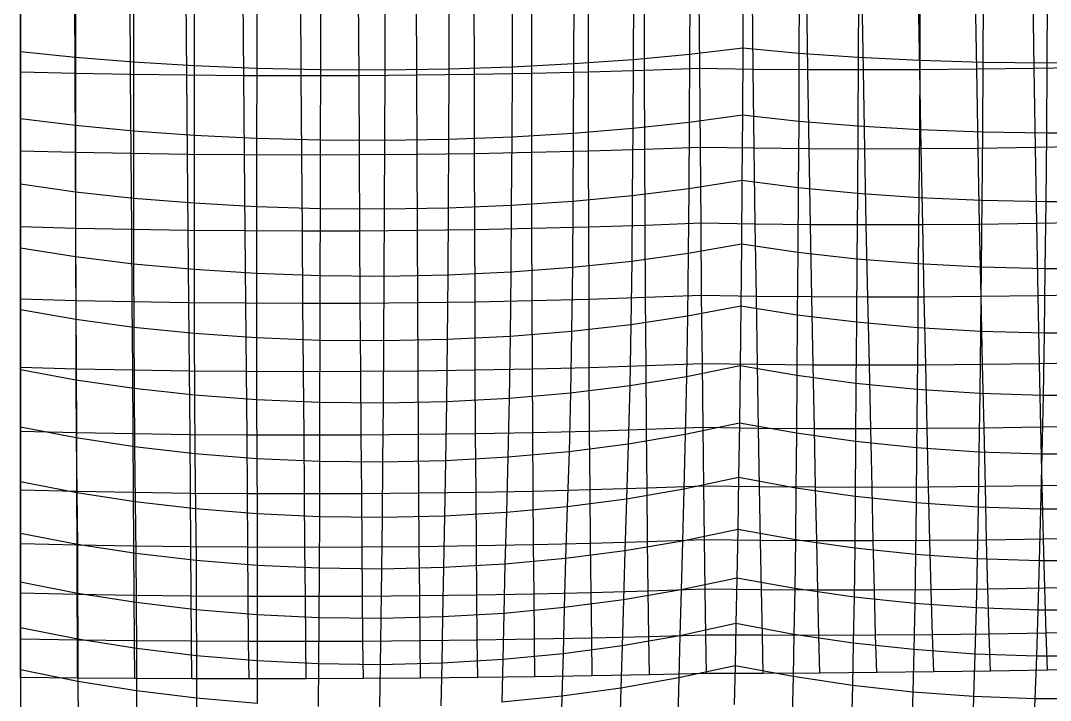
# Model space of a CAD drawing. Extents: x -429 to 429, y -1 to 209.
# Drawn here: x 0.01 to 37.22, y 11.72 to 36.26 of the extents above; entities that cross this region are included whole.
import ezdxf

# ---------------------------------------------------------------- set-up
doc = ezdxf.new("R2010")
doc.units = 0

msp = doc.modelspace()

# ---------------------------------------------------------------- linework, layer by layer
at = {"layer": 'default', "color": 5, "linetype": 'CONTINUOUS'}
for p, q in [((0.008, 37.6, -22.398), (0.008, 35.132, -22.011)), ((26.108, 37.727, -21.789), (26.099, 35.262, -21.403)), ((26.108, 37.727, -21.789), (26.099, 35.262, -21.403)), ((1.989, 37.432, -23.609), (1.991, 34.928, -23.209)), ((4.087, 37.294, -24.608), (4.089, 34.759, -24.196)), ((20.003, 37.255, -25.065), (19.992, 34.698, -24.644)), ((22.151, 37.382, -24.187), (22.139, 34.849, -23.775)), ((24.194, 37.541, -23.091), (24.182, 35.038, -22.691)), ((28.142, 37.58, -22.906), (28.134, 35.078, -22.506)), ((30.282, 37.463, -23.806), (30.274, 34.931, -23.395)), ((32.506, 37.379, -24.48), (32.497, 34.824, -24.059)), ((34.789, 37.328, -24.918), (34.778, 34.756, -24.491)), ((37.106, 37.312, -25.117), (37.092, 34.73, -24.686)), ((6.278, 37.188, -25.385), (6.279, 34.629, -24.963)), ((8.539, 37.115, -25.93), (8.538, 34.539, -25.502)), ((10.844, 37.075, -26.237), (10.841, 34.488, -25.805)), ((13.169, 37.069, -26.304), (13.163, 34.479, -25.87)), ((15.487, 37.098, -26.129), (15.479, 34.512, -25.697)), ((17.774, 37.16, -25.714), (17.764, 34.584, -25.286)), ((1.991, 34.928, -23.209), (0.008, 35.132, -22.011)), ((0.008, 35.132, -22.011), (0.008, 32.715, -21.555)), ((24.182, 35.038, -22.691), (22.139, 34.849, -23.775)), ((24.182, 35.038, -22.691), (24.168, 32.586, -22.221)), ((26.099, 35.262, -21.403), (24.182, 35.038, -22.691)), ((26.099, 35.262, -21.403), (26.087, 32.847, -20.948)), ((26.099, 35.262, -21.403), (26.087, 32.847, -20.948)), ((28.134, 35.078, -22.506), (26.099, 35.262, -21.403)), ((28.134, 35.078, -22.506), (28.123, 32.626, -22.036)), ((30.274, 34.931, -23.395), (28.134, 35.078, -22.506)), ((4.089, 34.759, -24.196), (1.991, 34.928, -23.209)), ((1.991, 34.928, -23.209), (1.992, 32.473, -22.738)), ((6.279, 34.629, -24.963), (4.089, 34.759, -24.196)), ((4.089, 34.759, -24.196), (4.09, 32.274, -23.713)), ((8.538, 34.539, -25.502), (6.279, 34.629, -24.963)), ((6.279, 34.629, -24.963), (6.279, 32.12, -24.47)), ((19.992, 34.698, -24.644), (17.764, 34.584, -25.286)), ((19.992, 34.698, -24.644), (19.978, 32.189, -24.151)), ((22.139, 34.849, -23.775), (19.992, 34.698, -24.644)), ((22.139, 34.849, -23.775), (22.124, 32.366, -23.293)), ((30.274, 34.931, -23.395), (30.263, 32.449, -22.912)), ((32.497, 34.824, -24.059), (30.274, 34.931, -23.395)), ((32.497, 34.824, -24.059), (32.484, 32.318, -23.566)), ((34.778, 34.756, -24.491), (32.497, 34.824, -24.059)), ((34.778, 34.756, -24.491), (34.762, 32.233, -23.991)), ((37.092, 34.73, -24.686), (34.778, 34.756, -24.491)), ((37.092, 34.73, -24.686), (37.074, 32.197, -24.182)), ((39.414, 34.744, -24.643), (37.092, 34.73, -24.686)), ((8.538, 34.539, -25.502), (8.537, 32.012, -25.001)), ((10.841, 34.488, -25.805), (8.538, 34.539, -25.502)), ((10.841, 34.488, -25.805), (10.837, 31.951, -25.3)), ((13.163, 34.479, -25.87), (10.841, 34.488, -25.805)), ((13.163, 34.479, -25.87), (13.157, 31.939, -25.364)), ((15.479, 34.512, -25.697), (13.163, 34.479, -25.87)), ((15.479, 34.512, -25.697), (15.47, 31.975, -25.192)), ((17.764, 34.584, -25.286), (15.479, 34.512, -25.697)), ((17.764, 34.584, -25.286), (17.752, 32.059, -24.786)), ((26.087, 32.847, -20.948), (24.168, 32.586, -22.221)), ((26.087, 32.847, -20.948), (26.072, 30.488, -20.426)), ((26.087, 32.847, -20.948), (26.072, 30.488, -20.426)), ((28.123, 32.626, -22.036), (26.087, 32.847, -20.948)), ((1.992, 32.473, -22.738), (0.008, 32.715, -21.555)), ((0.008, 32.715, -21.555), (0.008, 30.353, -21.032)), ((4.09, 32.274, -23.713), (1.992, 32.473, -22.738)), ((1.992, 32.473, -22.738), (1.993, 30.074, -22.198)), ((24.168, 32.586, -22.221), (22.124, 32.366, -23.293)), ((24.168, 32.586, -22.221), (24.151, 30.189, -21.683)), ((28.123, 32.626, -22.036), (28.108, 30.23, -21.498)), ((30.263, 32.449, -22.912), (28.123, 32.626, -22.036)), ((30.263, 32.449, -22.912), (30.247, 30.023, -22.361)), ((32.484, 32.318, -23.566), (30.263, 32.449, -22.912)), ((6.279, 32.12, -24.47), (4.09, 32.274, -23.713)), ((4.09, 32.274, -23.713), (4.091, 29.845, -23.16)), ((8.537, 32.012, -25.001), (6.279, 32.12, -24.47)), ((6.279, 32.12, -24.47), (6.279, 29.666, -23.906)), ((8.537, 32.012, -25.001), (8.534, 29.541, -24.429)), ((10.837, 31.951, -25.3), (8.537, 32.012, -25.001)), ((17.752, 32.059, -24.786), (15.47, 31.975, -25.192)), ((17.752, 32.059, -24.786), (17.737, 29.588, -24.215)), ((19.978, 32.189, -24.151), (17.752, 32.059, -24.786)), ((19.978, 32.189, -24.151), (19.961, 29.737, -23.587)), ((22.124, 32.366, -23.293), (19.978, 32.189, -24.151)), ((22.124, 32.366, -23.293), (22.107, 29.938, -22.741)), ((32.484, 32.318, -23.566), (32.466, 29.867, -23.004)), ((34.762, 32.233, -23.991), (32.484, 32.318, -23.566)), ((34.762, 32.233, -23.991), (34.742, 29.766, -23.421)), ((37.074, 32.197, -24.182), (34.762, 32.233, -23.991)), ((37.074, 32.197, -24.182), (37.05, 29.719, -23.608)), ((39.393, 32.209, -24.138), (37.074, 32.197, -24.182)), ((10.837, 31.951, -25.3), (10.831, 29.47, -24.723)), ((13.157, 31.939, -25.364), (10.837, 31.951, -25.3)), ((13.157, 31.939, -25.364), (13.148, 29.454, -24.786)), ((15.47, 31.975, -25.192), (13.157, 31.939, -25.364)), ((15.47, 31.975, -25.192), (15.458, 29.494, -24.615)), ((1.993, 30.074, -22.198), (0.008, 30.353, -21.032)), ((0.008, 30.353, -21.032), (0.008, 28.052, -20.444)), ((24.151, 30.189, -21.683), (22.107, 29.938, -22.741)), ((24.151, 30.189, -21.683), (24.133, 27.852, -21.082)), ((26.072, 30.488, -20.426), (24.151, 30.189, -21.683)), ((26.072, 30.488, -20.426), (26.053, 28.189, -19.839)), ((26.072, 30.488, -20.426), (26.053, 28.189, -19.839)), ((28.108, 30.23, -21.498), (26.072, 30.488, -20.426)), ((28.108, 30.23, -21.498), (28.088, 27.894, -20.897)), ((30.247, 30.023, -22.361), (28.108, 30.23, -21.498)), ((4.091, 29.845, -23.16), (1.993, 30.074, -22.198)), ((1.993, 30.074, -22.198), (1.993, 27.736, -21.596)), ((4.091, 29.845, -23.16), (4.09, 27.475, -22.546)), ((6.279, 29.666, -23.906), (4.091, 29.845, -23.16)), ((22.107, 29.938, -22.741), (19.961, 29.737, -23.587)), ((22.107, 29.938, -22.741), (22.089, 27.569, -22.127)), ((30.247, 30.023, -22.361), (30.226, 27.655, -21.748)), ((32.466, 29.867, -23.004), (30.247, 30.023, -22.361)), ((32.466, 29.867, -23.004), (32.443, 27.476, -22.382)), ((34.742, 29.766, -23.421), (32.466, 29.867, -23.004)), ((6.279, 29.666, -23.906), (6.276, 27.271, -23.282)), ((8.534, 29.541, -24.429), (6.279, 29.666, -23.906)), ((8.534, 29.541, -24.429), (8.528, 27.128, -23.799)), ((10.831, 29.47, -24.723), (8.534, 29.541, -24.429)), ((10.831, 29.47, -24.723), (10.824, 27.047, -24.089)), ((13.148, 29.454, -24.786), (10.831, 29.47, -24.723)), ((13.148, 29.454, -24.786), (13.137, 27.028, -24.15)), ((15.458, 29.494, -24.615), (13.148, 29.454, -24.786)), ((15.458, 29.494, -24.615), (15.445, 27.071, -23.981)), ((17.737, 29.588, -24.215), (15.458, 29.494, -24.615)), ((17.737, 29.588, -24.215), (17.722, 27.177, -23.585)), ((19.961, 29.737, -23.587), (17.737, 29.588, -24.215)), ((19.961, 29.737, -23.587), (19.945, 27.343, -22.965)), ((34.742, 29.766, -23.421), (34.716, 27.357, -22.792)), ((37.05, 29.719, -23.608), (34.742, 29.766, -23.421)), ((37.05, 29.719, -23.608), (37.022, 27.3, -22.975)), ((39.366, 29.728, -23.562), (37.05, 29.719, -23.608)), ((1.993, 27.736, -21.596), (0.008, 28.052, -20.444)), ((0.008, 28.052, -20.444), (0.008, 25.818, -19.796)), ((26.053, 28.189, -19.839), (24.133, 27.852, -21.082)), ((26.053, 28.189, -19.839), (26.032, 25.957, -19.192)), ((26.053, 28.189, -19.839), (26.032, 25.957, -19.192)), ((28.088, 27.894, -20.897), (26.053, 28.189, -19.839)), ((4.09, 27.475, -22.546), (1.993, 27.736, -21.596)), ((1.993, 27.736, -21.596), (2.001, 25.473, -20.905)), ((22.089, 27.569, -22.127), (19.945, 27.343, -22.965)), ((22.089, 27.569, -22.127), (22.053, 25.283, -21.402)), ((24.133, 27.852, -21.082), (22.089, 27.569, -22.127)), ((24.133, 27.852, -21.082), (24.101, 25.591, -20.392)), ((28.088, 27.894, -20.897), (28.073, 25.633, -20.207)), ((30.226, 27.655, -21.748), (28.088, 27.894, -20.897)), ((30.226, 27.655, -21.748), (30.212, 25.371, -21.022)), ((32.443, 27.476, -22.382), (30.226, 27.655, -21.748)), ((6.276, 27.271, -23.282), (4.09, 27.475, -22.546)), ((4.09, 27.475, -22.546), (4.1, 25.187, -21.819)), ((8.528, 27.128, -23.799), (6.276, 27.271, -23.282)), ((6.276, 27.271, -23.282), (6.284, 24.965, -22.527)), ((17.722, 27.177, -23.585), (15.445, 27.071, -23.981)), ((17.722, 27.177, -23.585), (17.692, 24.858, -22.809)), ((19.945, 27.343, -22.965), (17.722, 27.177, -23.585)), ((19.945, 27.343, -22.965), (19.909, 25.038, -22.211)), ((32.443, 27.476, -22.382), (32.425, 25.173, -21.628)), ((34.716, 27.357, -22.792), (32.443, 27.476, -22.382)), ((34.716, 27.357, -22.792), (34.692, 25.041, -22.018)), ((37.022, 27.3, -22.975), (34.716, 27.357, -22.792)), ((37.022, 27.3, -22.975), (36.989, 24.976, -22.188)), ((39.336, 27.306, -22.928), (37.022, 27.3, -22.975)), ((10.824, 27.047, -24.089), (8.528, 27.128, -23.799)), ((8.528, 27.128, -23.799), (8.531, 24.809, -23.022)), ((10.824, 27.047, -24.089), (10.818, 24.719, -23.3)), ((13.137, 27.028, -24.15), (10.824, 27.047, -24.089)), ((13.137, 27.028, -24.15), (13.123, 24.697, -23.357)), ((15.445, 27.071, -23.981), (13.137, 27.028, -24.15)), ((15.445, 27.071, -23.981), (15.422, 24.744, -23.193)), ((2.001, 25.473, -20.905), (0.008, 25.818, -19.796)), ((0.008, 25.818, -19.796), (0.008, 23.66, -19.091)), ((26.032, 25.957, -19.192), (24.101, 25.591, -20.392)), ((26.032, 25.957, -19.192), (26.008, 23.801, -18.488)), ((26.032, 25.957, -19.192), (26.008, 23.801, -18.488)), ((28.073, 25.633, -20.207), (26.032, 25.957, -19.192)), ((4.1, 25.187, -21.819), (2.001, 25.473, -20.905)), ((2.001, 25.473, -20.905), (2.008, 23.286, -20.161)), ((24.101, 25.591, -20.392), (22.053, 25.283, -21.402)), ((24.101, 25.591, -20.392), (24.068, 23.406, -19.65)), ((28.073, 25.633, -20.207), (28.054, 23.45, -19.464)), ((30.212, 25.371, -21.022), (28.073, 25.633, -20.207)), ((30.212, 25.371, -21.022), (30.193, 23.164, -20.245)), ((32.425, 25.173, -21.628), (30.212, 25.371, -21.022)), ((6.284, 24.965, -22.527), (4.1, 25.187, -21.819)), ((4.1, 25.187, -21.819), (4.109, 22.978, -21.041)), ((8.531, 24.809, -23.022), (6.284, 24.965, -22.527)), ((6.284, 24.965, -22.527), (6.29, 22.738, -21.722)), ((19.909, 25.038, -22.211), (17.692, 24.858, -22.809)), ((19.909, 25.038, -22.211), (19.874, 22.811, -21.407)), ((22.053, 25.283, -21.402), (19.909, 25.038, -22.211)), ((22.053, 25.283, -21.402), (22.017, 23.075, -20.626)), ((32.425, 25.173, -21.628), (32.403, 22.949, -20.824)), ((34.692, 25.041, -22.018), (32.425, 25.173, -21.628)), ((34.692, 25.041, -22.018), (34.663, 22.804, -21.195)), ((36.989, 24.976, -22.188), (34.692, 25.041, -22.018)), ((36.989, 24.976, -22.188), (36.952, 22.732, -21.354)), ((39.294, 24.98, -22.138), (36.989, 24.976, -22.188)), ((10.818, 24.719, -23.3), (8.531, 24.809, -23.022)), ((8.531, 24.809, -23.022), (8.531, 22.568, -22.197)), ((10.818, 24.719, -23.3), (10.811, 22.471, -22.463)), ((13.123, 24.697, -23.357), (10.818, 24.719, -23.3)), ((13.123, 24.697, -23.357), (13.108, 22.447, -22.516)), ((15.422, 24.744, -23.193), (13.123, 24.697, -23.357)), ((15.422, 24.744, -23.193), (15.398, 22.496, -22.357)), ((17.692, 24.858, -22.809), (15.422, 24.744, -23.193)), ((17.692, 24.858, -22.809), (17.661, 22.618, -21.986)), ((2.008, 23.286, -20.161), (0.008, 23.66, -19.091)), ((0.008, 23.66, -19.091), (0.008, 21.589, -18.338)), ((26.008, 23.801, -18.488), (24.068, 23.406, -19.65)), ((26.008, 23.801, -18.488), (25.982, 21.732, -17.737)), ((26.008, 23.801, -18.488), (25.982, 21.732, -17.737)), ((28.054, 23.45, -19.464), (26.008, 23.801, -18.488)), ((28.054, 23.45, -19.464), (28.038, 21.363, -18.649)), ((30.193, 23.164, -20.245), (28.054, 23.45, -19.464)), ((4.109, 22.978, -21.041), (2.008, 23.286, -20.161)), ((2.008, 23.286, -20.161), (2.021, 21.197, -19.345)), ((22.017, 23.075, -20.626), (19.874, 22.811, -21.407)), ((22.017, 23.075, -20.626), (21.967, 20.972, -19.758)), ((24.068, 23.406, -19.65), (22.017, 23.075, -20.626)), ((24.068, 23.406, -19.65), (24.025, 21.318, -18.836)), ((30.193, 23.164, -20.245), (30.179, 21.063, -19.377)), ((32.403, 22.949, -20.824), (30.193, 23.164, -20.245)), ((6.29, 22.738, -21.722), (4.109, 22.978, -21.041)), ((4.109, 22.978, -21.041), (4.127, 20.874, -20.172)), ((8.531, 22.568, -22.197), (6.29, 22.738, -21.722)), ((6.29, 22.738, -21.722), (6.305, 20.622, -20.81)), ((19.874, 22.811, -21.407), (17.661, 22.618, -21.986)), ((19.874, 22.811, -21.407), (19.825, 20.697, -20.497)), ((32.403, 22.949, -20.824), (32.384, 20.836, -19.913)), ((34.663, 22.804, -21.195), (32.403, 22.949, -20.824)), ((34.663, 22.804, -21.195), (34.635, 20.684, -20.253)), ((36.952, 22.732, -21.354), (34.663, 22.804, -21.195)), ((36.952, 22.732, -21.354), (36.911, 20.607, -20.395)), ((39.248, 22.733, -21.301), (36.952, 22.732, -21.354)), ((10.811, 22.471, -22.463), (8.531, 22.568, -22.197)), ((8.531, 22.568, -22.197), (8.538, 20.445, -21.254)), ((10.811, 22.471, -22.463), (10.806, 20.343, -21.501)), ((13.108, 22.447, -22.516), (10.811, 22.471, -22.463)), ((13.108, 22.447, -22.516), (13.089, 20.317, -21.549)), ((15.398, 22.496, -22.357), (13.108, 22.447, -22.516)), ((15.398, 22.496, -22.357), (15.366, 20.368, -21.396)), ((17.661, 22.618, -21.986), (15.398, 22.496, -22.357)), ((17.661, 22.618, -21.986), (17.618, 20.495, -21.044)), ((2.021, 21.197, -19.345), (0.008, 21.589, -18.338)), ((0.008, 21.589, -18.338), (0.008, 19.616, -17.543)), ((25.982, 21.732, -17.737), (24.025, 21.318, -18.836)), ((25.982, 21.732, -17.737), (25.953, 19.761, -16.943)), ((25.982, 21.732, -17.737), (25.953, 19.761, -16.943)), ((28.038, 21.363, -18.649), (25.982, 21.732, -17.737)), ((24.025, 21.318, -18.836), (21.967, 20.972, -19.758)), ((24.025, 21.318, -18.836), (23.973, 19.34, -17.958)), ((28.038, 21.363, -18.649), (28.025, 19.385, -17.77)), ((30.179, 21.063, -19.377), (28.038, 21.363, -18.649)), ((4.127, 20.874, -20.172), (2.021, 21.197, -19.345)), ((2.021, 21.197, -19.345), (2.04, 19.217, -18.465)), ((6.305, 20.622, -20.81), (4.127, 20.874, -20.172)), ((4.127, 20.874, -20.172), (4.152, 18.889, -19.219)), ((21.967, 20.972, -19.758), (19.825, 20.697, -20.497)), ((21.967, 20.972, -19.758), (21.905, 18.988, -18.808)), ((30.179, 21.063, -19.377), (30.169, 19.081, -18.425)), ((32.384, 20.836, -19.913), (30.179, 21.063, -19.377)), ((8.538, 20.445, -21.254), (6.305, 20.622, -20.81)), ((6.305, 20.622, -20.81), (6.328, 18.634, -19.799)), ((17.618, 20.495, -21.044), (15.366, 20.368, -21.396)), ((17.618, 20.495, -21.044), (17.565, 18.505, -19.994)), ((19.825, 20.697, -20.497), (17.618, 20.495, -21.044)), ((19.825, 20.697, -20.497), (19.763, 18.709, -19.489)), ((32.384, 20.836, -19.913), (32.368, 18.851, -18.904)), ((34.635, 20.684, -20.253), (32.384, 20.836, -19.913)), ((34.635, 20.684, -20.253), (34.606, 18.697, -19.203)), ((36.911, 20.607, -20.395), (34.635, 20.684, -20.253)), ((36.911, 20.607, -20.395), (36.865, 18.619, -19.32)), ((39.193, 20.607, -20.336), (36.911, 20.607, -20.395)), ((10.806, 20.343, -21.501), (8.538, 20.445, -21.254)), ((8.538, 20.445, -21.254), (8.55, 18.454, -20.202)), ((10.806, 20.343, -21.501), (10.803, 18.351, -20.424)), ((13.089, 20.317, -21.549), (10.806, 20.343, -21.501)), ((13.089, 20.317, -21.549), (13.067, 18.325, -20.463)), ((15.366, 20.368, -21.396), (13.089, 20.317, -21.549)), ((15.366, 20.368, -21.396), (15.327, 18.376, -20.319)), ((25.953, 19.761, -16.943), (23.973, 19.34, -17.958)), ((25.953, 19.761, -16.943), (25.922, 17.894, -16.113)), ((25.953, 19.761, -16.943), (25.922, 17.894, -16.113)), ((28.025, 19.385, -17.77), (25.953, 19.761, -16.943)), ((2.04, 19.217, -18.465), (0.008, 19.616, -17.543)), ((0.008, 19.616, -17.543), (0.008, 17.748, -16.711)), ((28.025, 19.385, -17.77), (28.008, 17.52, -16.849)), ((30.169, 19.081, -18.425), (28.025, 19.385, -17.77)), ((4.152, 18.889, -19.219), (2.04, 19.217, -18.465)), ((2.04, 19.217, -18.465), (2.059, 17.35, -17.543)), ((21.905, 18.988, -18.808), (19.763, 18.709, -19.489)), ((21.905, 18.988, -18.808), (21.84, 17.122, -17.814)), ((23.973, 19.34, -17.958), (21.905, 18.988, -18.808)), ((23.973, 19.34, -17.958), (23.919, 17.473, -17.038)), ((30.169, 19.081, -18.425), (30.155, 17.217, -17.428)), ((32.368, 18.851, -18.904), (30.169, 19.081, -18.425)), ((6.328, 18.634, -19.799), (4.152, 18.889, -19.219)), ((4.152, 18.889, -19.219), (4.177, 17.023, -18.221)), ((8.55, 18.454, -20.202), (6.328, 18.634, -19.799)), ((6.328, 18.634, -19.799), (6.349, 16.769, -18.742)), ((19.763, 18.709, -19.489), (17.565, 18.505, -19.994)), ((19.763, 18.709, -19.489), (19.699, 16.844, -18.434)), ((32.368, 18.851, -18.904), (32.348, 16.989, -17.848)), ((34.606, 18.697, -19.203), (32.368, 18.851, -18.904)), ((34.606, 18.697, -19.203), (34.573, 16.836, -18.104)), ((36.865, 18.619, -19.32), (34.606, 18.697, -19.203)), ((36.865, 18.619, -19.32), (36.815, 16.759, -18.196)), ((39.129, 18.619, -19.254), (36.865, 18.619, -19.32)), ((10.803, 18.351, -20.424), (8.55, 18.454, -20.202)), ((8.55, 18.454, -20.202), (8.56, 16.59, -19.101)), ((10.803, 18.351, -20.424), (10.797, 16.488, -19.297)), ((13.067, 18.325, -20.463), (10.803, 18.351, -20.424)), ((13.067, 18.325, -20.463), (13.044, 16.462, -19.328)), ((15.327, 18.376, -20.319), (13.067, 18.325, -20.463)), ((15.327, 18.376, -20.319), (15.286, 16.513, -19.193)), ((17.565, 18.505, -19.994), (15.327, 18.376, -20.319)), ((17.565, 18.505, -19.994), (17.509, 16.641, -18.895)), ((25.922, 17.894, -16.113), (23.919, 17.473, -17.038)), ((25.922, 17.894, -16.113), (25.89, 16.136, -15.256)), ((25.922, 17.894, -16.113), (25.89, 16.136, -15.256)), ((28.008, 17.52, -16.849), (25.922, 17.894, -16.113)), ((2.059, 17.35, -17.543), (0.008, 17.748, -16.711)), ((0.008, 17.748, -16.711), (0.008, 15.988, -15.853)), ((28.008, 17.52, -16.849), (27.982, 15.755, -15.933)), ((30.155, 17.217, -17.428), (28.008, 17.52, -16.849)), ((4.177, 17.023, -18.221), (2.059, 17.35, -17.543)), ((2.059, 17.35, -17.543), (2.067, 15.582, -16.625)), ((21.84, 17.122, -17.814), (19.699, 16.844, -18.434)), ((21.84, 17.122, -17.814), (21.791, 15.35, -16.848)), ((23.919, 17.473, -17.038), (21.84, 17.122, -17.814)), ((23.919, 17.473, -17.038), (23.875, 15.707, -16.123)), ((30.155, 17.217, -17.428), (30.128, 15.447, -16.463)), ((32.348, 16.989, -17.848), (30.155, 17.217, -17.428)), ((6.349, 16.769, -18.742), (4.177, 17.023, -18.221)), ((4.177, 17.023, -18.221), (4.188, 15.25, -17.254)), ((8.56, 16.59, -19.101), (6.349, 16.769, -18.742)), ((6.349, 16.769, -18.742), (6.356, 14.992, -17.736)), ((19.699, 16.844, -18.434), (17.509, 16.641, -18.895)), ((19.699, 16.844, -18.434), (19.651, 15.068, -17.429)), ((32.348, 16.989, -17.848), (32.316, 15.214, -16.843)), ((34.573, 16.836, -18.104), (32.348, 16.989, -17.848)), ((34.573, 16.836, -18.104), (34.532, 15.058, -17.072)), ((36.815, 16.759, -18.196), (34.573, 16.836, -18.104)), ((36.815, 16.759, -18.196), (36.763, 14.98, -17.148)), ((39.06, 16.76, -18.123), (36.815, 16.759, -18.196)), ((10.797, 16.488, -19.297), (8.56, 16.59, -19.101)), ((8.56, 16.59, -19.101), (8.56, 14.81, -18.067)), ((10.797, 16.488, -19.297), (10.786, 14.706, -18.246)), ((13.044, 16.462, -19.328), (10.797, 16.488, -19.297)), ((13.044, 16.462, -19.328), (13.022, 14.679, -18.271)), ((15.286, 16.513, -19.193), (13.044, 16.462, -19.328)), ((15.286, 16.513, -19.193), (15.253, 14.731, -18.143)), ((17.509, 16.641, -18.895), (15.286, 16.513, -19.193)), ((17.509, 16.641, -18.895), (17.467, 14.861, -17.861)), ((25.89, 16.136, -15.256), (23.875, 15.707, -16.123)), ((25.89, 16.136, -15.256), (25.857, 14.493, -14.384)), ((25.89, 16.136, -15.256), (25.857, 14.493, -14.384)), ((27.982, 15.755, -15.933), (25.89, 16.136, -15.256)), ((2.067, 15.582, -16.625), (0.008, 15.988, -15.853)), ((0.008, 15.988, -15.853), (0.008, 14.344, -14.979)), ((23.875, 15.707, -16.123), (21.791, 15.35, -16.848)), ((23.875, 15.707, -16.123), (23.833, 14.055, -15.203)), ((27.982, 15.755, -15.933), (27.952, 14.103, -15.012)), ((30.128, 15.447, -16.463), (27.982, 15.755, -15.933)), ((4.188, 15.25, -17.254), (2.067, 15.582, -16.625)), ((2.067, 15.582, -16.625), (2.073, 13.93, -15.704)), ((21.791, 15.35, -16.848), (19.651, 15.068, -17.429)), ((21.791, 15.35, -16.848), (21.746, 13.691, -15.888)), ((30.128, 15.447, -16.463), (30.097, 13.789, -15.503)), ((32.316, 15.214, -16.843), (30.128, 15.447, -16.463)), ((6.356, 14.992, -17.736), (4.188, 15.25, -17.254)), ((4.188, 15.25, -17.254), (4.193, 13.59, -16.292)), ((8.56, 14.81, -18.067), (6.356, 14.992, -17.736)), ((6.356, 14.992, -17.736), (6.358, 13.327, -16.742)), ((19.651, 15.068, -17.429), (17.467, 14.861, -17.861)), ((19.651, 15.068, -17.429), (19.608, 13.403, -16.437)), ((32.316, 15.214, -16.843), (32.28, 13.552, -15.852)), ((34.532, 15.058, -17.072), (32.316, 15.214, -16.843)), ((34.532, 15.058, -17.072), (34.488, 13.393, -16.058)), ((36.763, 14.98, -17.148), (34.532, 15.058, -17.072)), ((36.763, 14.98, -17.148), (36.71, 13.313, -16.121)), ((38.997, 14.98, -17.07), (36.763, 14.98, -17.148)), ((8.56, 14.81, -18.067), (8.556, 13.142, -17.05)), ((10.786, 14.706, -18.246), (8.56, 14.81, -18.067)), ((10.786, 14.706, -18.246), (10.774, 13.035, -17.215)), ((13.022, 14.679, -18.271), (10.786, 14.706, -18.246)), ((13.022, 14.679, -18.271), (13, 13.008, -17.236)), ((15.253, 14.731, -18.143), (13.022, 14.679, -18.271)), ((15.253, 14.731, -18.143), (15.223, 13.061, -17.113)), ((17.467, 14.861, -17.861), (15.253, 14.731, -18.143)), ((17.467, 14.861, -17.861), (17.429, 13.193, -16.846)), ((2.073, 13.93, -15.704), (0.008, 14.344, -14.979)), ((0.008, 14.344, -14.979), (0.008, 12.819, -14.103)), ((25.857, 14.493, -14.384), (23.833, 14.055, -15.203)), ((25.857, 14.493, -14.384), (25.823, 12.97, -13.51)), ((25.857, 14.493, -14.384), (25.823, 12.97, -13.51)), ((27.952, 14.103, -15.012), (25.857, 14.493, -14.384)), ((4.193, 13.59, -16.292), (2.073, 13.93, -15.704)), ((2.073, 13.93, -15.704), (2.078, 12.401, -14.779)), ((23.833, 14.055, -15.203), (21.746, 13.691, -15.888)), ((23.833, 14.055, -15.203), (23.791, 12.528, -14.28)), ((27.952, 14.103, -15.012), (27.922, 12.577, -14.09)), ((30.097, 13.789, -15.503), (27.952, 14.103, -15.012)), ((30.097, 13.789, -15.503), (30.065, 12.26, -14.539)), ((32.28, 13.552, -15.852), (30.097, 13.789, -15.503)), ((6.358, 13.327, -16.742), (4.193, 13.59, -16.292)), ((4.193, 13.59, -16.292), (4.199, 12.059, -15.327)), ((19.608, 13.403, -16.437), (17.429, 13.193, -16.846)), ((19.608, 13.403, -16.437), (19.565, 11.871, -15.442)), ((21.746, 13.691, -15.888), (19.608, 13.403, -16.437)), ((21.746, 13.691, -15.888), (21.701, 12.161, -14.925)), ((32.28, 13.552, -15.852), (32.243, 12.021, -14.857)), ((34.488, 13.393, -16.058), (32.28, 13.552, -15.852)), ((8.556, 13.142, -17.05), (6.358, 13.327, -16.742)), ((6.358, 13.327, -16.742), (6.361, 11.794, -15.745)), ((8.556, 13.142, -17.05), (8.552, 11.607, -16.03)), ((10.774, 13.035, -17.215), (8.556, 13.142, -17.05)), ((10.774, 13.035, -17.215), (10.761, 11.5, -16.181)), ((13, 13.008, -17.236), (10.774, 13.035, -17.215)), ((15.223, 13.061, -17.113), (13, 13.008, -17.236)), ((15.223, 13.061, -17.113), (15.192, 11.526, -16.08)), ((17.429, 13.193, -16.846), (15.223, 13.061, -17.113)), ((17.429, 13.193, -16.846), (17.391, 11.659, -15.827)), ((34.488, 13.393, -16.058), (34.443, 11.861, -15.041)), ((36.71, 13.313, -16.121), (34.488, 13.393, -16.058)), ((36.71, 13.313, -16.121), (36.657, 11.78, -15.09)), ((38.934, 13.312, -16.039), (36.71, 13.313, -16.121)), ((2.078, 12.401, -14.779), (0.008, 12.819, -14.103)), ((0.008, 12.819, -14.103), (0.008, 11.416, -13.239)), ((13, 13.008, -17.236), (12.979, 11.473, -16.198)), ((25.823, 12.97, -13.51), (23.791, 12.528, -14.28)), ((25.823, 12.97, -13.51), (25.79, 11.568, -12.647)), ((25.823, 12.97, -13.51), (25.79, 11.568, -12.647)), ((27.922, 12.577, -14.09), (25.823, 12.97, -13.51)), ((4.199, 12.059, -15.327), (2.078, 12.401, -14.779)), ((2.078, 12.401, -14.779), (2.083, 10.997, -13.87)), ((23.791, 12.528, -14.28), (21.701, 12.161, -14.925)), ((23.791, 12.528, -14.28), (23.75, 11.125, -13.373)), ((27.922, 12.577, -14.09), (27.89, 11.174, -13.182)), ((30.065, 12.26, -14.539), (27.922, 12.577, -14.09)), ((6.361, 11.794, -15.745), (4.199, 12.059, -15.327)), ((4.199, 12.059, -15.327), (4.204, 10.654, -14.381)), ((21.701, 12.161, -14.925), (19.565, 11.871, -15.442)), ((21.701, 12.161, -14.925), (21.658, 10.756, -13.981)), ((30.065, 12.26, -14.539), (30.032, 10.857, -13.595)), ((32.243, 12.021, -14.857), (30.065, 12.26, -14.539)), ((32.243, 12.021, -14.857), (32.204, 10.617, -13.884)), ((34.443, 11.861, -15.041), (32.243, 12.021, -14.857)), ((8.552, 11.607, -16.03), (6.361, 11.794, -15.745)), ((6.361, 11.794, -15.745), (6.362, 10.388, -14.77)), ((19.565, 11.871, -15.442), (17.391, 11.659, -15.827)), ((19.565, 11.871, -15.442), (19.523, 10.465, -14.468)), ((34.443, 11.861, -15.041), (34.398, 10.457, -14.047)), ((36.657, 11.78, -15.09), (34.443, 11.861, -15.041)), ((36.657, 11.78, -15.09), (36.603, 10.376, -14.084)), ((38.871, 11.78, -15.004), (36.657, 11.78, -15.09))]:
    msp.add_line(p, q, dxfattribs=at)
at = {"layer": 'default', "color": 3, "linetype": 'CONTINUOUS'}
for p, q in [((0.008, 34.402, 13.055), (0.008, 37.345, 13.29)), ((1.976, 34.354, 13.754), (1.963, 37.303, 14.042)), ((3.981, 34.317, 14.338), (3.96, 37.271, 14.669)), ((6.017, 34.291, 14.804), (5.993, 37.248, 15.17)), ((8.076, 34.275, 15.151), (8.053, 37.235, 15.543)), ((10.151, 34.27, 15.379), (10.132, 37.231, 15.785)), ((12.236, 34.275, 15.485), (12.222, 37.237, 15.897)), ((14.324, 34.291, 15.47), (14.315, 37.252, 15.877)), ((16.406, 34.318, 15.334), (16.402, 37.277, 15.726)), ((18.477, 34.355, 15.078), (18.475, 37.311, 15.445)), ((20.529, 34.402, 14.701), (20.526, 37.354, 15.033)), ((22.556, 34.46, 14.207), (22.547, 37.407, 14.494)), ((24.549, 34.528, 13.595), (24.529, 37.468, 13.829)), ((24.549, 34.528, 13.595), (24.529, 37.468, 13.829)), ((26.48, 34.502, 14.378), (26.444, 37.447, 14.664)), ((28.452, 34.486, 15.047), (28.407, 37.436, 15.377)), ((30.46, 34.481, 15.602), (30.41, 37.434, 15.966)), ((32.497, 34.487, 16.038), (32.447, 37.442, 16.428)), ((34.556, 34.504, 16.356), (34.509, 37.46, 16.761)), ((36.63, 34.532, 16.554), (36.587, 37.488, 16.964)), ((1.976, 34.354, 13.754), (0.008, 34.402, 13.055)), ((0.008, 31.554, 12.782), (0.008, 34.402, 13.055)), ((3.981, 34.317, 14.338), (1.976, 34.354, 13.754)), ((1.99, 31.502, 13.423), (1.976, 34.354, 13.754)), ((6.017, 34.291, 14.804), (3.981, 34.317, 14.338)), ((4.003, 31.462, 13.958), (3.981, 34.317, 14.338)), ((8.076, 34.275, 15.151), (6.017, 34.291, 14.804)), ((6.041, 31.432, 14.387), (6.017, 34.291, 14.804)), ((10.151, 34.27, 15.379), (8.076, 34.275, 15.151)), ((8.099, 31.415, 14.707), (8.076, 34.275, 15.151)), ((12.236, 34.275, 15.485), (10.151, 34.27, 15.379)), ((10.171, 31.408, 14.917), (10.151, 34.27, 15.379)), ((14.324, 34.291, 15.47), (12.236, 34.275, 15.485)), ((12.251, 31.413, 15.018), (12.236, 34.275, 15.485)), ((16.406, 34.318, 15.334), (14.324, 34.291, 15.47)), ((14.333, 31.43, 15.009), (14.324, 34.291, 15.47)), ((18.477, 34.355, 15.078), (16.406, 34.318, 15.334)), ((16.412, 31.458, 14.89), (16.406, 34.318, 15.334)), ((20.529, 34.402, 14.701), (18.477, 34.355, 15.078)), ((18.48, 31.498, 14.66), (18.477, 34.355, 15.078)), ((22.556, 34.46, 14.207), (20.529, 34.402, 14.701)), ((20.534, 31.548, 14.322), (20.529, 34.402, 14.701)), ((24.549, 34.528, 13.595), (22.556, 34.46, 14.207)), ((22.566, 31.61, 13.875), (22.556, 34.46, 14.207)), ((24.571, 31.683, 13.322), (24.549, 34.528, 13.595)), ((26.48, 34.502, 14.378), (24.549, 34.528, 13.595)), ((24.571, 31.683, 13.322), (24.549, 34.528, 13.595)), ((28.452, 34.486, 15.047), (26.48, 34.502, 14.378)), ((26.518, 31.653, 14.048), (26.48, 34.502, 14.378)), ((30.46, 34.481, 15.602), (28.452, 34.486, 15.047)), ((28.5, 31.634, 14.67), (28.452, 34.486, 15.047)), ((32.497, 34.487, 16.038), (30.46, 34.481, 15.602)), ((30.513, 31.627, 15.187), (30.46, 34.481, 15.602)), ((34.556, 34.504, 16.356), (32.497, 34.487, 16.038)), ((32.55, 31.632, 15.596), (32.497, 34.487, 16.038)), ((36.63, 34.532, 16.554), (34.556, 34.504, 16.356)), ((34.606, 31.648, 15.898), (34.556, 34.504, 16.356)), ((38.711, 34.57, 16.631), (36.63, 34.532, 16.554)), ((36.675, 31.676, 16.09), (36.63, 34.532, 16.554)), ((24.571, 31.683, 13.322), (22.566, 31.61, 13.875)), ((24.594, 28.947, 13.013), (24.571, 31.683, 13.322)), ((26.518, 31.653, 14.048), (24.571, 31.683, 13.322)), ((24.594, 28.947, 13.013), (24.571, 31.683, 13.322)), ((28.5, 31.634, 14.67), (26.518, 31.653, 14.048)), ((26.556, 28.915, 13.681), (26.518, 31.653, 14.048)), ((30.513, 31.627, 15.187), (28.5, 31.634, 14.67)), ((28.548, 28.894, 14.254), (28.5, 31.634, 14.67)), ((32.55, 31.632, 15.596), (30.513, 31.627, 15.187)), ((34.606, 31.648, 15.898), (32.55, 31.632, 15.596)), ((32.604, 28.89, 15.114), (32.55, 31.632, 15.596)), ((36.675, 31.676, 16.09), (34.606, 31.648, 15.898)), ((34.657, 28.906, 15.398), (34.606, 31.648, 15.898)), ((38.751, 31.715, 16.172), (36.675, 31.676, 16.09)), ((36.722, 28.934, 15.585), (36.675, 31.676, 16.09)), ((1.99, 31.502, 13.423), (0.008, 31.554, 12.782)), ((0.008, 28.815, 12.472), (0.008, 31.554, 12.782)), ((4.003, 31.462, 13.958), (1.99, 31.502, 13.423)), ((2.003, 28.761, 13.054), (1.99, 31.502, 13.423)), ((6.041, 31.432, 14.387), (4.003, 31.462, 13.958)), ((4.023, 28.718, 13.54), (4.003, 31.462, 13.958)), ((8.099, 31.415, 14.707), (6.041, 31.432, 14.387)), ((6.065, 28.687, 13.93), (6.041, 31.432, 14.387)), ((10.171, 31.408, 14.917), (8.099, 31.415, 14.707)), ((8.122, 28.668, 14.222), (8.099, 31.415, 14.707)), ((12.251, 31.413, 15.018), (10.171, 31.408, 14.917)), ((10.191, 28.661, 14.416), (10.171, 31.408, 14.917)), ((14.333, 31.43, 15.009), (12.251, 31.413, 15.018)), ((12.266, 28.666, 14.511), (12.251, 31.413, 15.018)), ((16.412, 31.458, 14.89), (14.333, 31.43, 15.009)), ((14.344, 28.683, 14.507), (14.333, 31.43, 15.009)), ((18.48, 31.498, 14.66), (16.412, 31.458, 14.89)), ((16.419, 28.712, 14.405), (16.412, 31.458, 14.89)), ((20.534, 31.548, 14.322), (18.48, 31.498, 14.66)), ((18.486, 28.753, 14.203), (18.48, 31.498, 14.66)), ((22.566, 31.61, 13.875), (20.534, 31.548, 14.322)), ((20.54, 28.806, 13.904), (20.534, 31.548, 14.322)), ((22.578, 28.871, 13.507), (22.566, 31.61, 13.875)), ((30.566, 28.886, 14.732), (30.513, 31.627, 15.187)), ((2.003, 28.761, 13.054), (0.008, 28.815, 12.472)), ((0.008, 26.204, 12.131), (0.008, 28.815, 12.472)), ((4.023, 28.718, 13.54), (2.003, 28.761, 13.054)), ((2.016, 26.149, 12.647), (2.003, 28.761, 13.054)), ((6.065, 28.687, 13.93), (4.023, 28.718, 13.54)), ((4.044, 26.106, 13.079), (4.023, 28.718, 13.54)), ((8.122, 28.668, 14.222), (6.065, 28.687, 13.93)), ((6.088, 26.075, 13.426), (6.065, 28.687, 13.93)), ((10.191, 28.661, 14.416), (8.122, 28.668, 14.222)), ((8.145, 26.056, 13.687), (8.122, 28.668, 14.222)), ((12.266, 28.666, 14.511), (10.191, 28.661, 14.416)), ((10.211, 26.049, 13.862), (10.191, 28.661, 14.416)), ((14.344, 28.683, 14.507), (12.266, 28.666, 14.511)), ((12.283, 26.054, 13.951), (12.266, 28.666, 14.511)), ((16.419, 28.712, 14.405), (14.344, 28.683, 14.507)), ((14.356, 26.071, 13.954), (14.344, 28.683, 14.507)), ((18.486, 28.753, 14.203), (16.419, 28.712, 14.405)), ((16.427, 26.101, 13.869), (16.419, 28.712, 14.405)), ((20.54, 28.806, 13.904), (18.486, 28.753, 14.203)), ((18.492, 26.142, 13.699), (18.486, 28.753, 14.203)), ((22.578, 28.871, 13.507), (20.54, 28.806, 13.904)), ((20.548, 26.196, 13.442), (20.54, 28.806, 13.904)), ((24.594, 28.947, 13.013), (22.578, 28.871, 13.507)), ((22.591, 26.261, 13.1), (22.578, 28.871, 13.507)), ((24.617, 26.338, 12.672), (24.594, 28.947, 13.013)), ((26.556, 28.915, 13.681), (24.594, 28.947, 13.013)), ((24.617, 26.338, 12.672), (24.594, 28.947, 13.013)), ((28.548, 28.894, 14.254), (26.556, 28.915, 13.681)), ((26.596, 26.306, 13.275), (26.556, 28.915, 13.681)), ((30.566, 28.886, 14.732), (28.548, 28.894, 14.254)), ((28.598, 26.286, 13.795), (28.548, 28.894, 14.254)), ((32.604, 28.89, 15.114), (30.566, 28.886, 14.732)), ((30.621, 26.278, 14.231), (30.566, 28.886, 14.732)), ((34.657, 28.906, 15.398), (32.604, 28.89, 15.114)), ((32.66, 26.282, 14.582), (32.604, 28.89, 15.114)), ((36.722, 28.934, 15.585), (34.657, 28.906, 15.398)), ((34.711, 26.299, 14.848), (34.657, 28.906, 15.398)), ((38.793, 28.974, 15.672), (36.722, 28.934, 15.585)), ((36.772, 26.327, 15.027), (36.722, 28.934, 15.585)), ((2.016, 26.149, 12.647), (0.008, 26.204, 12.131)), ((0.008, 23.734, 11.762), (0.008, 26.204, 12.131)), ((4.044, 26.106, 13.079), (2.016, 26.149, 12.647)), ((2.029, 23.681, 12.208), (2.016, 26.149, 12.647)), ((6.088, 26.075, 13.426), (4.044, 26.106, 13.079)), ((4.064, 23.64, 12.582), (4.044, 26.106, 13.079)), ((8.145, 26.056, 13.687), (6.088, 26.075, 13.426)), ((6.112, 23.611, 12.884), (6.088, 26.075, 13.426)), ((10.211, 26.049, 13.862), (8.145, 26.056, 13.687)), ((8.168, 23.593, 13.113), (8.145, 26.056, 13.687)), ((12.283, 26.054, 13.951), (10.211, 26.049, 13.862)), ((10.232, 23.587, 13.268), (10.211, 26.049, 13.862)), ((14.356, 26.071, 13.954), (12.283, 26.054, 13.951)), ((12.299, 23.593, 13.351), (12.283, 26.054, 13.951)), ((16.427, 26.101, 13.869), (14.356, 26.071, 13.954)), ((14.369, 23.61, 13.359), (14.356, 26.071, 13.954)), ((18.492, 26.142, 13.699), (16.427, 26.101, 13.869)), ((16.436, 23.639, 13.295), (16.427, 26.101, 13.869)), ((20.548, 26.196, 13.442), (18.492, 26.142, 13.699)), ((18.5, 23.68, 13.157), (18.492, 26.142, 13.699)), ((22.591, 26.261, 13.1), (20.548, 26.196, 13.442)), ((20.558, 23.732, 12.945), (20.548, 26.196, 13.442)), ((24.617, 26.338, 12.672), (22.591, 26.261, 13.1)), ((22.606, 23.796, 12.661), (22.591, 26.261, 13.1)), ((24.642, 23.871, 12.304), (24.617, 26.338, 12.672)), ((26.596, 26.306, 13.275), (24.617, 26.338, 12.672)), ((24.642, 23.871, 12.304), (24.617, 26.338, 12.672)), ((28.598, 26.286, 13.795), (26.596, 26.306, 13.275)), ((26.636, 23.842, 12.838), (26.596, 26.306, 13.275)), ((30.621, 26.278, 14.231), (28.598, 26.286, 13.795)), ((28.649, 23.824, 13.301), (28.598, 26.286, 13.795)), ((32.66, 26.282, 14.582), (30.621, 26.278, 14.231)), ((30.676, 23.818, 13.692), (30.621, 26.278, 14.231)), ((34.711, 26.299, 14.848), (32.66, 26.282, 14.582)), ((32.716, 23.824, 14.01), (32.66, 26.282, 14.582)), ((36.772, 26.327, 15.027), (34.711, 26.299, 14.848)), ((34.767, 23.842, 14.256), (34.711, 26.299, 14.848)), ((38.838, 26.368, 15.121), (36.772, 26.327, 15.027)), ((36.824, 23.871, 14.429), (36.772, 26.327, 15.027)), ((24.642, 23.871, 12.304), (22.606, 23.796, 12.661)), ((24.667, 21.567, 11.915), (24.642, 23.871, 12.304)), ((26.636, 23.842, 12.838), (24.642, 23.871, 12.304)), ((24.667, 21.567, 11.915), (24.642, 23.871, 12.304)), ((28.649, 23.824, 13.301), (26.636, 23.842, 12.838)), ((26.675, 21.541, 12.384), (26.636, 23.842, 12.838)), ((30.676, 23.818, 13.692), (28.649, 23.824, 13.301)), ((28.696, 21.527, 12.793), (28.649, 23.824, 13.301)), ((32.716, 23.824, 14.01), (30.676, 23.818, 13.692)), ((30.729, 21.524, 13.142), (30.676, 23.818, 13.692)), ((34.767, 23.842, 14.256), (32.716, 23.824, 14.01)), ((32.771, 21.532, 13.431), (32.716, 23.824, 14.01)), ((36.824, 23.871, 14.429), (34.767, 23.842, 14.256)), ((34.82, 21.551, 13.659), (34.767, 23.842, 14.256)), ((38.886, 23.912, 14.53), (36.824, 23.871, 14.429)), ((36.876, 21.582, 13.826), (36.824, 23.871, 14.429)), ((2.029, 23.681, 12.208), (0.008, 23.734, 11.762)), ((0.008, 21.427, 11.372), (0.008, 23.734, 11.762)), ((4.064, 23.64, 12.582), (2.029, 23.681, 12.208)), ((2.04, 21.378, 11.752), (2.029, 23.681, 12.208)), ((6.112, 23.611, 12.884), (4.064, 23.64, 12.582)), ((4.081, 21.34, 12.073), (4.064, 23.64, 12.582)), ((8.168, 23.593, 13.113), (6.112, 23.611, 12.884)), ((6.132, 21.313, 12.332), (6.112, 23.611, 12.884)), ((10.232, 23.587, 13.268), (8.168, 23.593, 13.113)), ((8.189, 21.297, 12.531), (8.168, 23.593, 13.113)), ((12.299, 23.593, 13.351), (10.232, 23.587, 13.268)), ((10.251, 21.293, 12.668), (10.232, 23.587, 13.268)), ((14.369, 23.61, 13.359), (12.299, 23.593, 13.351)), ((12.316, 21.299, 12.745), (12.299, 23.593, 13.351)), ((16.436, 23.639, 13.295), (14.369, 23.61, 13.359)), ((14.383, 21.316, 12.759), (14.369, 23.61, 13.359)), ((18.5, 23.68, 13.157), (16.436, 23.639, 13.295)), ((16.448, 21.344, 12.713), (16.436, 23.639, 13.295)), ((20.558, 23.732, 12.945), (18.5, 23.68, 13.157)), ((18.512, 21.383, 12.605), (18.5, 23.68, 13.157)), ((22.606, 23.796, 12.661), (20.558, 23.732, 12.945)), ((20.57, 21.433, 12.436), (20.558, 23.732, 12.945)), ((22.623, 21.495, 12.206), (22.606, 23.796, 12.661)), ((36.876, 21.582, 13.826), (34.82, 21.551, 13.659)), ((38.935, 21.623, 13.932), (36.876, 21.582, 13.826)), ((36.922, 19.467, 13.295), (36.876, 21.582, 13.826)), ((2.04, 21.378, 11.752), (0.008, 21.427, 11.372)), ((0.008, 19.311, 10.966), (0.008, 21.427, 11.372)), ((4.081, 21.34, 12.073), (2.04, 21.378, 11.752)), ((2.046, 19.261, 11.308), (2.04, 21.378, 11.752)), ((6.132, 21.313, 12.332), (4.081, 21.34, 12.073)), ((4.093, 19.223, 11.596), (4.081, 21.34, 12.073)), ((8.189, 21.297, 12.531), (6.132, 21.313, 12.332)), ((6.146, 19.195, 11.831), (6.132, 21.313, 12.332)), ((10.251, 21.293, 12.668), (8.189, 21.297, 12.531)), ((8.204, 19.179, 12.012), (8.189, 21.297, 12.531)), ((12.316, 21.299, 12.745), (10.251, 21.293, 12.668)), ((10.267, 19.174, 12.139), (10.251, 21.293, 12.668)), ((14.383, 21.316, 12.759), (12.316, 21.299, 12.745)), ((12.332, 19.18, 12.211), (12.316, 21.299, 12.745)), ((16.448, 21.344, 12.713), (14.383, 21.316, 12.759)), ((14.398, 19.198, 12.23), (14.383, 21.316, 12.759)), ((18.512, 21.383, 12.605), (16.448, 21.344, 12.713)), ((16.464, 19.226, 12.194), (16.448, 21.344, 12.713)), ((20.57, 21.433, 12.436), (18.512, 21.383, 12.605)), ((18.527, 19.266, 12.104), (18.512, 21.383, 12.605)), ((22.623, 21.495, 12.206), (20.57, 21.433, 12.436)), ((20.588, 19.317, 11.96), (20.57, 21.433, 12.436)), ((24.667, 21.567, 11.915), (22.623, 21.495, 12.206)), ((22.643, 19.379, 11.762), (22.623, 21.495, 12.206)), ((24.692, 19.452, 11.51), (24.667, 21.567, 11.915)), ((26.675, 21.541, 12.384), (24.667, 21.567, 11.915)), ((24.692, 19.452, 11.51), (24.667, 21.567, 11.915)), ((28.696, 21.527, 12.793), (26.675, 21.541, 12.384)), ((26.708, 19.427, 11.941), (26.675, 21.541, 12.384)), ((30.729, 21.524, 13.142), (28.696, 21.527, 12.793)), ((28.735, 19.412, 12.319), (28.696, 21.527, 12.793)), ((32.771, 21.532, 13.431), (30.729, 21.524, 13.142)), ((30.772, 19.409, 12.643), (30.729, 21.524, 13.142)), ((34.82, 21.551, 13.659), (32.771, 21.532, 13.431)), ((32.816, 19.417, 12.914), (32.771, 21.532, 13.431)), ((34.867, 19.437, 13.132), (34.82, 21.551, 13.659)), ((22.643, 19.379, 11.762), (20.588, 19.317, 11.96)), ((24.692, 19.452, 11.51), (22.643, 19.379, 11.762)), ((22.664, 17.447, 11.29), (22.643, 19.379, 11.762)), ((24.717, 17.521, 11.079), (24.692, 19.452, 11.51)), ((26.708, 19.427, 11.941), (24.692, 19.452, 11.51)), ((24.717, 17.521, 11.079), (24.692, 19.452, 11.51)), ((28.735, 19.412, 12.319), (26.708, 19.427, 11.941)), ((26.742, 17.496, 11.47), (26.708, 19.427, 11.941)), ((30.772, 19.409, 12.643), (28.735, 19.412, 12.319)), ((28.775, 17.482, 11.815), (28.735, 19.412, 12.319)), ((32.816, 19.417, 12.914), (30.772, 19.409, 12.643)), ((30.815, 17.479, 12.114), (30.772, 19.409, 12.643)), ((34.867, 19.437, 13.132), (32.816, 19.417, 12.914)), ((32.862, 17.488, 12.367), (32.816, 19.417, 12.914)), ((36.922, 19.467, 13.295), (34.867, 19.437, 13.132)), ((34.914, 17.508, 12.573), (34.867, 19.437, 13.132)), ((38.981, 19.509, 13.405), (36.922, 19.467, 13.295)), ((36.969, 17.539, 12.733), (36.922, 19.467, 13.295)), ((2.046, 19.261, 11.308), (0.008, 19.311, 10.966)), ((0.008, 17.377, 10.534), (0.008, 19.311, 10.966)), ((4.093, 19.223, 11.596), (2.046, 19.261, 11.308)), ((2.053, 17.328, 10.836), (2.046, 19.261, 11.308)), ((6.146, 19.195, 11.831), (4.093, 19.223, 11.596)), ((4.103, 17.289, 11.091), (4.093, 19.223, 11.596)), ((8.204, 19.179, 12.012), (6.146, 19.195, 11.831)), ((6.159, 17.262, 11.3), (6.146, 19.195, 11.831)), ((10.267, 19.174, 12.139), (8.204, 19.179, 12.012)), ((8.219, 17.246, 11.462), (8.204, 19.179, 12.012)), ((12.332, 19.18, 12.211), (10.267, 19.174, 12.139)), ((10.282, 17.241, 11.578), (10.267, 19.174, 12.139)), ((14.398, 19.198, 12.23), (12.332, 19.18, 12.211)), ((12.347, 17.247, 11.647), (12.332, 19.18, 12.211)), ((16.464, 19.226, 12.194), (14.398, 19.198, 12.23)), ((14.413, 17.265, 11.669), (14.398, 19.198, 12.23)), ((18.527, 19.266, 12.104), (16.464, 19.226, 12.194)), ((16.479, 17.294, 11.644), (16.464, 19.226, 12.194)), ((20.588, 19.317, 11.96), (18.527, 19.266, 12.104)), ((18.544, 17.334, 11.573), (18.527, 19.266, 12.104)), ((20.605, 17.385, 11.455), (20.588, 19.317, 11.96)), ((24.717, 17.521, 11.079), (22.664, 17.447, 11.29)), ((24.744, 15.734, 10.619), (24.717, 17.521, 11.079)), ((26.742, 17.496, 11.47), (24.717, 17.521, 11.079)), ((24.744, 15.734, 10.619), (24.717, 17.521, 11.079)), ((28.775, 17.482, 11.815), (26.742, 17.496, 11.47)), ((26.776, 15.713, 10.967), (26.742, 17.496, 11.47)), ((34.914, 17.508, 12.573), (32.862, 17.488, 12.367)), ((36.969, 17.539, 12.733), (34.914, 17.508, 12.573)), ((34.961, 15.735, 11.978), (34.914, 17.508, 12.573)), ((39.028, 17.581, 12.846), (36.969, 17.539, 12.733)), ((37.017, 15.767, 12.134), (36.969, 17.539, 12.733)), ((2.053, 17.328, 10.836), (0.008, 17.377, 10.534)), ((0.008, 15.589, 10.073), (0.008, 17.377, 10.534)), ((4.103, 17.289, 11.091), (2.053, 17.328, 10.836)), ((2.058, 15.543, 10.332), (2.053, 17.328, 10.836)), ((6.159, 17.262, 11.3), (4.103, 17.289, 11.091)), ((4.113, 15.508, 10.552), (4.103, 17.289, 11.091)), ((8.219, 17.246, 11.462), (6.159, 17.262, 11.3)), ((6.171, 15.483, 10.733), (6.159, 17.262, 11.3)), ((10.282, 17.241, 11.578), (8.219, 17.246, 11.462)), ((8.233, 15.469, 10.876), (8.219, 17.246, 11.462)), ((12.347, 17.247, 11.647), (10.282, 17.241, 11.578)), ((10.297, 15.465, 10.98), (10.282, 17.241, 11.578)), ((14.413, 17.265, 11.669), (12.347, 17.247, 11.647)), ((12.362, 15.472, 11.045), (12.347, 17.247, 11.647)), ((16.479, 17.294, 11.644), (14.413, 17.265, 11.669)), ((14.429, 15.49, 11.071), (14.413, 17.265, 11.669)), ((18.544, 17.334, 11.573), (16.479, 17.294, 11.644)), ((16.495, 15.517, 11.059), (16.479, 17.294, 11.644)), ((20.605, 17.385, 11.455), (18.544, 17.334, 11.573)), ((18.56, 15.556, 11.007), (18.544, 17.334, 11.573)), ((22.664, 17.447, 11.29), (20.605, 17.385, 11.455)), ((20.624, 15.605, 10.916), (20.605, 17.385, 11.455)), ((22.685, 15.664, 10.787), (22.664, 17.447, 11.29)), ((30.815, 17.479, 12.114), (28.775, 17.482, 11.815)), ((28.815, 15.703, 11.278), (28.775, 17.482, 11.815)), ((32.862, 17.488, 12.367), (30.815, 17.479, 12.114)), ((30.859, 15.703, 11.55), (30.815, 17.479, 12.114)), ((32.908, 15.714, 11.783), (32.862, 17.488, 12.367)), ((22.685, 15.664, 10.787), (20.624, 15.605, 10.916)), ((24.744, 15.734, 10.619), (22.685, 15.664, 10.787)), ((22.707, 14.02, 10.269), (22.685, 15.664, 10.787)), ((24.77, 14.08, 10.15), (24.744, 15.734, 10.619)), ((26.776, 15.713, 10.967), (24.744, 15.734, 10.619)), ((24.77, 14.08, 10.15), (24.744, 15.734, 10.619)), ((28.815, 15.703, 11.278), (26.776, 15.713, 10.967)), ((26.81, 14.069, 10.45), (26.776, 15.713, 10.967)), ((30.859, 15.703, 11.55), (28.815, 15.703, 11.278)), ((28.855, 14.068, 10.72), (28.815, 15.703, 11.278)), ((32.908, 15.714, 11.783), (30.859, 15.703, 11.55)), ((30.904, 14.075, 10.961), (30.859, 15.703, 11.55)), ((34.961, 15.735, 11.978), (32.908, 15.714, 11.783)), ((32.955, 14.09, 11.172), (32.908, 15.714, 11.783)), ((37.017, 15.767, 12.134), (34.961, 15.735, 11.978)), ((35.01, 14.115, 11.354), (34.961, 15.735, 11.978)), ((39.076, 15.809, 12.251), (37.017, 15.767, 12.134)), ((37.067, 14.148, 11.506), (37.017, 15.767, 12.134)), ((2.058, 15.543, 10.332), (0.008, 15.589, 10.073)), ((0.008, 13.933, 9.603), (0.008, 15.589, 10.073)), ((4.113, 15.508, 10.552), (2.058, 15.543, 10.332)), ((2.064, 13.897, 9.813), (2.058, 15.543, 10.332)), ((6.171, 15.483, 10.733), (4.113, 15.508, 10.552)), ((4.123, 13.871, 9.993), (4.113, 15.508, 10.552)), ((8.233, 15.469, 10.876), (6.171, 15.483, 10.733)), ((6.184, 13.852, 10.143), (6.171, 15.483, 10.733)), ((10.297, 15.465, 10.98), (8.233, 15.469, 10.876)), ((8.248, 13.843, 10.263), (8.233, 15.469, 10.876)), ((12.362, 15.472, 11.045), (10.297, 15.465, 10.98)), ((10.312, 13.842, 10.354), (10.297, 15.465, 10.98)), ((14.429, 15.49, 11.071), (12.362, 15.472, 11.045)), ((12.378, 13.85, 10.414), (12.362, 15.472, 11.045)), ((16.495, 15.517, 11.059), (14.429, 15.49, 11.071)), ((14.445, 13.866, 10.445), (14.429, 15.49, 11.071)), ((18.56, 15.556, 11.007), (16.495, 15.517, 11.059)), ((16.511, 13.892, 10.446), (16.495, 15.517, 11.059)), ((20.624, 15.605, 10.916), (18.56, 15.556, 11.007)), ((18.578, 13.926, 10.417), (18.56, 15.556, 11.007)), ((20.643, 13.968, 10.358), (20.624, 15.605, 10.916)), ((37.067, 14.148, 11.506), (35.01, 14.115, 11.354)), ((39.126, 14.19, 11.628), (37.067, 14.148, 11.506)), ((37.114, 12.808, 10.904), (37.067, 14.148, 11.506)), ((2.064, 13.897, 9.813), (0.008, 13.933, 9.603)), ((0.008, 12.544, 9.186), (0.008, 13.933, 9.603)), ((4.123, 13.871, 9.993), (2.064, 13.897, 9.813)), ((2.07, 12.523, 9.339), (2.064, 13.897, 9.813)), ((6.184, 13.852, 10.143), (4.123, 13.871, 9.993)), ((4.133, 12.507, 9.472), (4.123, 13.871, 9.993)), ((8.248, 13.843, 10.263), (6.184, 13.852, 10.143)), ((6.197, 12.498, 9.586), (6.184, 13.852, 10.143)), ((10.312, 13.842, 10.354), (8.248, 13.843, 10.263)), ((8.262, 12.495, 9.68), (8.248, 13.843, 10.263)), ((12.378, 13.85, 10.414), (10.312, 13.842, 10.354)), ((10.328, 12.498, 9.755), (10.312, 13.842, 10.354)), ((14.445, 13.866, 10.445), (12.378, 13.85, 10.414)), ((12.394, 12.508, 9.811), (12.378, 13.85, 10.414)), ((16.511, 13.892, 10.446), (14.445, 13.866, 10.445)), ((14.461, 12.523, 9.846), (14.445, 13.866, 10.445)), ((18.578, 13.926, 10.417), (16.511, 13.892, 10.446)), ((16.528, 12.545, 9.863), (16.511, 13.892, 10.446)), ((20.643, 13.968, 10.358), (18.578, 13.926, 10.417)), ((18.594, 12.572, 9.86), (18.578, 13.926, 10.417)), ((22.707, 14.02, 10.269), (20.643, 13.968, 10.358)), ((20.661, 12.606, 9.837), (20.643, 13.968, 10.358)), ((24.77, 14.08, 10.15), (22.707, 14.02, 10.269)), ((22.727, 12.646, 9.795), (22.707, 14.02, 10.269)), ((24.793, 12.693, 9.734), (24.77, 14.08, 10.15)), ((26.81, 14.069, 10.45), (24.77, 14.08, 10.15)), ((24.793, 12.693, 9.734), (24.77, 14.08, 10.15)), ((28.855, 14.068, 10.72), (26.81, 14.069, 10.45)), ((26.842, 12.696, 9.977), (26.81, 14.069, 10.45)), ((30.904, 14.075, 10.961), (28.855, 14.068, 10.72)), ((28.892, 12.707, 10.201), (28.855, 14.068, 10.72)), ((32.955, 14.09, 11.172), (30.904, 14.075, 10.961)), ((30.945, 12.723, 10.406), (30.904, 14.075, 10.961)), ((35.01, 14.115, 11.354), (32.955, 14.09, 11.172)), ((33, 12.745, 10.592), (32.955, 14.09, 11.172)), ((35.056, 12.774, 10.758), (35.01, 14.115, 11.354)), ((24.793, 12.693, 9.734), (22.727, 12.646, 9.795)), ((26.842, 12.696, 9.977), (24.793, 12.693, 9.734)), ((28.892, 12.707, 10.201), (26.842, 12.696, 9.977)), ((30.945, 12.723, 10.406), (28.892, 12.707, 10.201)), ((33, 12.745, 10.592), (30.945, 12.723, 10.406)), ((35.056, 12.774, 10.758), (33, 12.745, 10.592)), ((37.114, 12.808, 10.904), (35.056, 12.774, 10.758)), ((39.173, 12.849, 11.032), (37.114, 12.808, 10.904)), ((2.07, 12.523, 9.339), (0.008, 12.544, 9.186)), ((4.133, 12.507, 9.472), (2.07, 12.523, 9.339)), ((6.197, 12.498, 9.586), (4.133, 12.507, 9.472)), ((8.262, 12.495, 9.68), (6.197, 12.498, 9.586)), ((10.328, 12.498, 9.755), (8.262, 12.495, 9.68)), ((12.394, 12.508, 9.811), (10.328, 12.498, 9.755)), ((14.461, 12.523, 9.846), (12.394, 12.508, 9.811)), ((16.528, 12.545, 9.863), (14.461, 12.523, 9.846)), ((18.594, 12.572, 9.86), (16.528, 12.545, 9.863)), ((20.661, 12.606, 9.837), (18.594, 12.572, 9.86)), ((22.727, 12.646, 9.795), (20.661, 12.606, 9.837))]:
    msp.add_line(p, q, dxfattribs=at)

doc.saveas('drawing.dxf')
